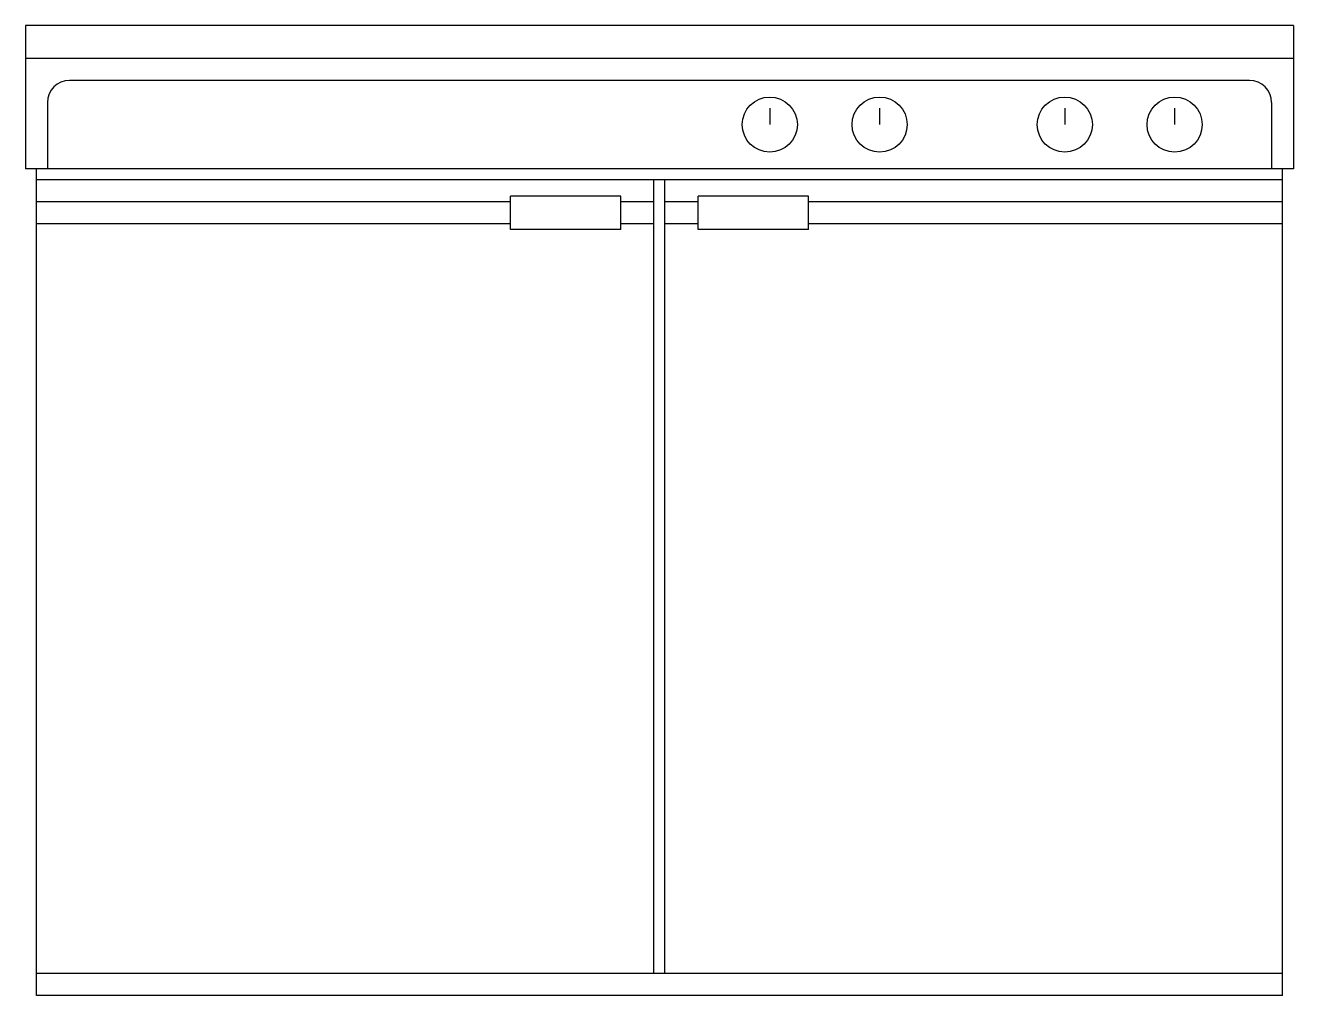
# Model space of a CAD drawing. Extents: x 1.96 to 3.11, y 0.78 to 1.66.
import ezdxf

# ---------------------------------------------------------------- set-up
doc = ezdxf.new("R2010")
doc.units = 0
doc.layers.add('ELEV', color=2, linetype='CONTINUOUS')
doc.layers.add('ESC1-50', color=2, linetype='CONTINUOUS')

msp = doc.modelspace()

# ---------------------------------------------------------------- linework, layer by layer
at = {"layer": 'ELEV', "color": 0}
for p, q in [((1.9637, 1.6576), (1.9637, 1.5276)), ((3.1137, 1.6576), (1.9637, 1.6576)), ((3.1137, 1.6576), (3.1137, 1.5276)), ((3.1137, 1.6276), (1.9637, 1.6276)), ((3.0737, 1.6076), (2.0037, 1.6076)), ((1.9837, 1.5876), (1.9837, 1.5276)), ((3.0937, 1.5876), (3.0937, 1.5276)), ((3.1137, 1.5276), (1.9637, 1.5276)), ((3.1137, 1.5276), (1.9637, 1.5276)), ((1.9737, 0.7776), (1.9737, 1.5276)), ((3.1037, 0.7776), (3.1037, 1.5276)), ((2.5337, 0.7976), (2.5337, 1.5176)), ((2.5037, 1.5026), (2.4037, 1.5026)), ((2.4037, 1.4726), (2.4037, 1.5026)), ((2.5037, 1.4726), (2.5037, 1.5026)), ((2.6737, 1.5026), (2.5737, 1.5026)), ((2.5737, 1.4726), (2.5737, 1.5026)), ((2.6737, 1.4726), (2.6737, 1.5026)), ((2.5037, 1.4726), (2.4037, 1.4726)), ((2.6737, 1.4726), (2.5737, 1.4726)), ((3.1037, 0.7976), (1.9737, 0.7976)), ((3.1037, 0.7776), (1.9737, 0.7776))]:
    msp.add_line(p, q, dxfattribs=at)
for centre in [(2.6387, 1.5676), (2.7383, 1.5676), (2.9062, 1.5676), (3.0058, 1.5676)]:
    msp.add_circle(centre, 0.025, dxfattribs=at)
for centre, start, end in [((2.0037, 1.5876), 90, 180), ((3.0737, 1.5876), 0, 90)]:
    msp.add_arc(centre, 0.02, start, end, dxfattribs=at)
at = {"layer": 'ESC1-50', "color": 0}
for p, q in [((2.6387, 1.5826), (2.6387, 1.5676)), ((2.7383, 1.5826), (2.7383, 1.5676)), ((2.9062, 1.5826), (2.9062, 1.5676)), ((3.0058, 1.5826), (3.0058, 1.5676)), ((3.1037, 1.5176), (1.9737, 1.5176)), ((2.5437, 0.7976), (2.5437, 1.5176)), ((2.4037, 1.4976), (1.9737, 1.4976)), ((2.5337, 1.4976), (2.5037, 1.4976)), ((2.5737, 1.4976), (2.5437, 1.4976)), ((3.1037, 1.4976), (2.6737, 1.4976)), ((2.4037, 1.4776), (1.9737, 1.4776)), ((2.5337, 1.4776), (2.5037, 1.4776)), ((2.5737, 1.4776), (2.5437, 1.4776)), ((3.1037, 1.4776), (2.6737, 1.4776))]:
    msp.add_line(p, q, dxfattribs=at)

doc.saveas('drawing.dxf')
